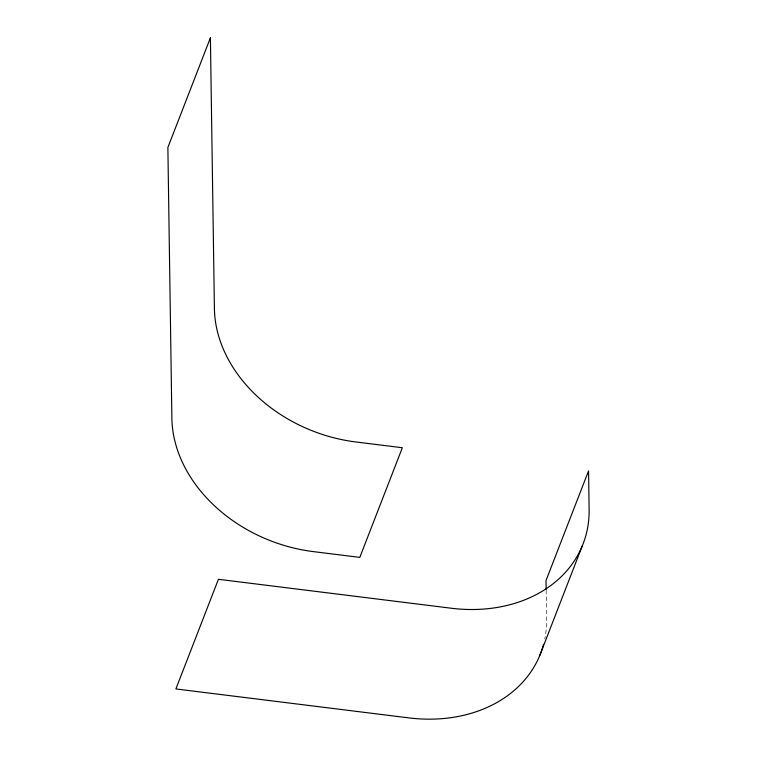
<?xml version="1.0" encoding="UTF-8"?>
<svg xmlns="http://www.w3.org/2000/svg" width="757" height="757" viewBox="0 0 757 757"><rect width="100%" height="100%" fill="white"/><g stroke="black" fill="none" stroke-linecap="round" stroke-linejoin="round"><path stroke-width="0.57" stroke-dasharray="3.79 2.84" d="M546.166 590.195L546.601 619.198A143.262 112.897 21.2 0 1 544.813 638.87"/><path stroke-width="1.14" d="M539.722 655.609L582.256 545.958M546.157 589.391L546.024 580.524L588.558 470.882L589.126 509.556A143.262 112.897 21.2 0 1 451.181 608.221L218.413 579.294L175.889 688.946L408.657 717.873A143.262 112.897 21.2 0 0 543.564 644.245M210.399 37.85L167.874 147.492L171.877 418.224A143.262 112.897 21.2 0 0 313.256 551.598L359.812 557.389L402.336 447.737L355.79 441.956A143.262 112.897 21.2 0 1 214.411 308.572L210.399 37.85"/></g></svg>
